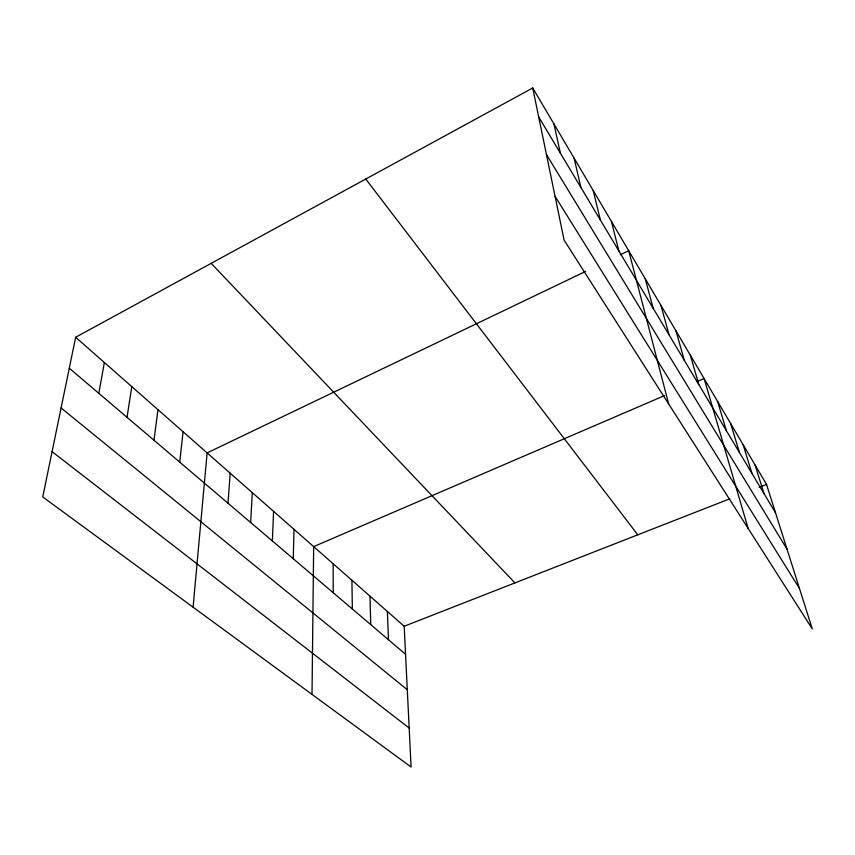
<?xml version="1.0" encoding="UTF-8"?>
<svg xmlns="http://www.w3.org/2000/svg" width="855" height="855" viewBox="0 0 855 855"><rect width="100%" height="100%" fill="white"/><g stroke="black" fill="none" stroke-linecap="round" stroke-linejoin="round"><path stroke-width="1.28" d="M312.011 694.388L313.667 546.623L664.378 395.662M293.265 558.732L294.002 529.331M272.382 540.969L273.568 511.354M250.643 522.48L252.311 492.651M227.996 503.21L230.177 473.189M193.091 607.189L207.124 452.904L585.654 271.388M179.721 462.138L183.077 431.754M153.964 440.229L157.983 409.684M127.032 417.315L131.766 386.62M98.827 393.332L104.353 362.509M75.657 337.265L42.75 496.947L411.073 767.02L404.191 626.255L75.657 337.265L532.718 87.98L766.54 484.411L812.25 628.853L564.108 240.17L532.718 87.98M620.345 254.747L628.714 250.739L668.653 403.923M696.889 381.661L704.103 378.562L748.125 528.401M404.191 626.255L729.807 498.796M759.187 487.297L766.54 484.411M52.08 451.654L409.16 728.043M61.09 407.963L407.29 689.739M69.287 368.195L405.559 654.267M211.185 263.34L514.924 582.907M365.758 179.037L637.777 534.813M555.066 196.319L799.489 588.529M546.452 154.541L787.028 549.156M538.693 116.932L775.56 512.893M755.072 464.96L764.028 493.624M743.123 444.707L752.015 473.542M730.672 423.588L739.479 452.584M717.676 401.561L726.387 430.706M690.348 355.242L698.824 384.622M675.984 330.874L684.299 360.34M660.947 305.385L669.091 334.925M645.215 278.698L653.156 308.281M611.411 221.392L618.86 250.953M593.231 190.569L600.381 220.056M574.1 158.143L580.908 187.512M553.965 123.996L560.378 153.195M387.39 611.485L388.48 639.732M369.98 596.17L370.749 624.652M351.918 580.278L352.346 608.995M333.151 563.776L333.226 592.729"/></g></svg>
